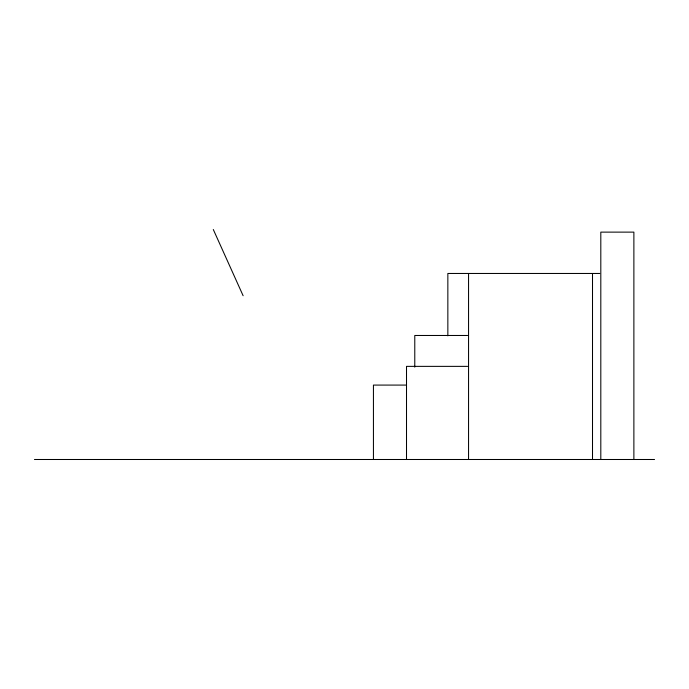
<?xml version="1.0" encoding="UTF-8"?>
<svg xmlns="http://www.w3.org/2000/svg" width="689" height="689" viewBox="0 0 689 689"><rect width="100%" height="100%" fill="white"/><g stroke="black" fill="none" stroke-linecap="round" stroke-linejoin="round"><path stroke-width="1.03" d="M599.731 273.464L447.85 273.464L447.85 335.836M467.667 335.474L414.778 335.474L414.778 367.142M467.659 366.367L406.51 366.367L406.51 459.494M406.51 385.082L373.438 385.082L373.438 459.494M34.45 459.494L654.55 459.494M213.297 229.506L243.122 295.719M633.88 459.494L633.88 232.124L600.808 232.124L600.808 459.494M592.506 273.464L592.506 459.494M468.554 273.464L468.554 459.494"/></g></svg>
